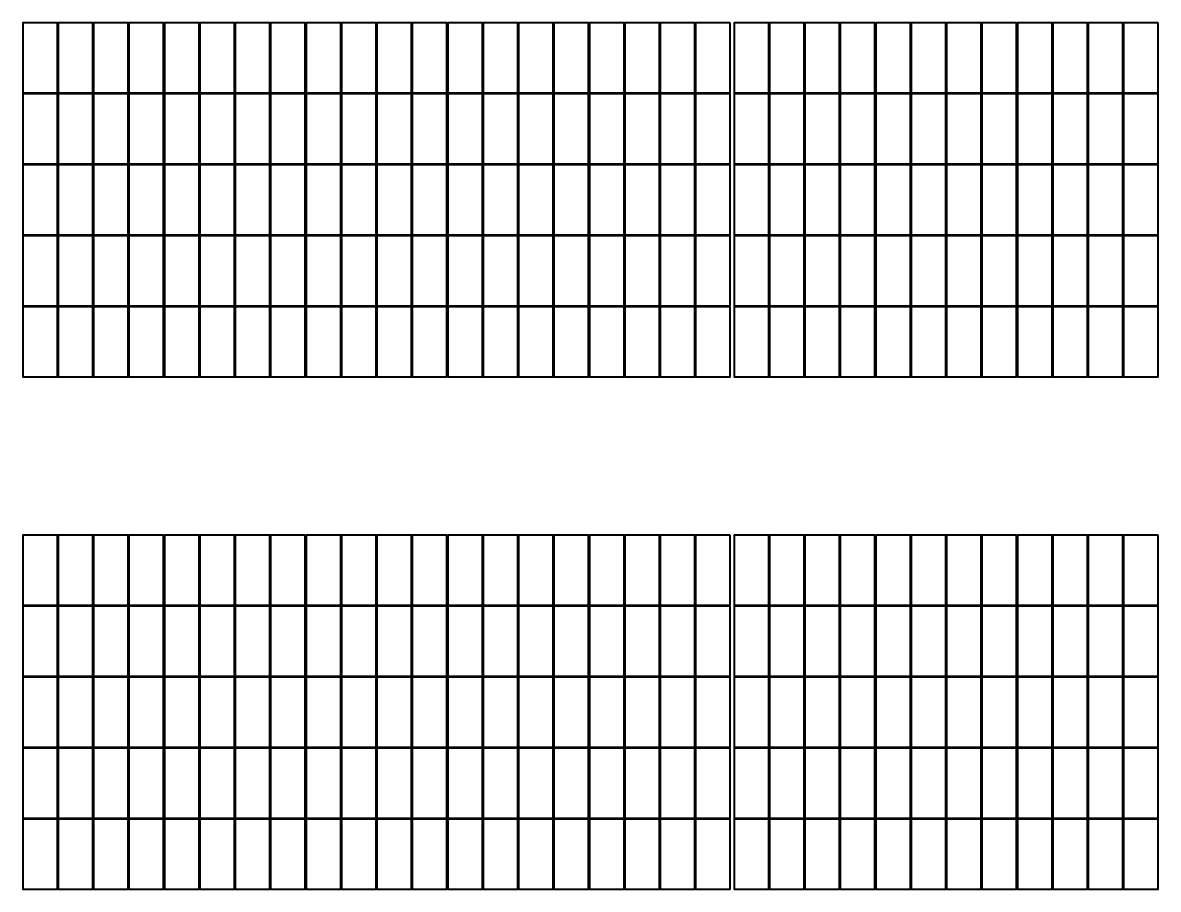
# Model space of a CAD drawing. Header units: millimetres. Extents: x -735047 to 1918431, y -1621985 to 747622.
# Drawn here: x -735047 to -697884, y -497298 to -468951 of the extents above; entities that cross this region are included whole.
import ezdxf

# ---------------------------------------------------------------- set-up
doc = ezdxf.new("R2010")
doc.units = ezdxf.units.MM
doc.layers.add('SOL-PV MODULES', color=5, linetype='Continuous', lineweight=40)

msp = doc.modelspace()

# ---------------------------------------------------------------- linework, layer by layer
at = {"layer": 'SOL-PV MODULES'}
for points in [[(-733912.57, -468951.326), (-735046.57, -468951.326), (-735046.57, -471248.883), (-733912.57, -471248.883)], [(-732753.57, -468951.326), (-733887.57, -468951.326), (-733887.57, -471248.883), (-732753.57, -471248.883)], [(-731594.57, -468951.326), (-732728.57, -468951.326), (-732728.57, -471248.883), (-731594.57, -471248.883)], [(-730435.57, -468951.326), (-731569.57, -468951.326), (-731569.57, -471248.883), (-730435.57, -471248.883)], [(-729276.57, -468951.326), (-730410.57, -468951.326), (-730410.57, -471248.883), (-729276.57, -471248.883)], [(-728117.57, -468951.326), (-729251.57, -468951.326), (-729251.57, -471248.883), (-728117.57, -471248.883)], [(-726958.57, -468951.326), (-728092.57, -468951.326), (-728092.57, -471248.883), (-726958.57, -471248.883)], [(-725799.57, -468951.326), (-726933.57, -468951.326), (-726933.57, -471248.883), (-725799.57, -471248.883)], [(-724640.57, -468951.326), (-725774.57, -468951.326), (-725774.57, -471248.883), (-724640.57, -471248.883)], [(-723481.57, -468951.326), (-724615.57, -468951.326), (-724615.57, -471248.883), (-723481.57, -471248.883)], [(-722322.57, -468951.326), (-723456.57, -468951.326), (-723456.57, -471248.883), (-722322.57, -471248.883)], [(-721163.57, -468951.326), (-722297.57, -468951.326), (-722297.57, -471248.883), (-721163.57, -471248.883)], [(-720004.57, -468951.326), (-721138.57, -468951.326), (-721138.57, -471248.883), (-720004.57, -471248.883)], [(-718845.57, -468951.326), (-719979.57, -468951.326), (-719979.57, -471248.883), (-718845.57, -471248.883)], [(-717686.57, -468951.326), (-718820.57, -468951.326), (-718820.57, -471248.883), (-717686.57, -471248.883)], [(-716527.57, -468951.326), (-717661.57, -468951.326), (-717661.57, -471248.883), (-716527.57, -471248.883)], [(-715368.57, -468951.326), (-716502.57, -468951.326), (-716502.57, -471248.883), (-715368.57, -471248.883)], [(-714209.57, -468951.326), (-715343.57, -468951.326), (-715343.57, -471248.883), (-714209.57, -471248.883)], [(-713050.57, -468951.326), (-714184.57, -468951.326), (-714184.57, -471248.883), (-713050.57, -471248.883)], [(-711891.57, -468951.326), (-713025.57, -468951.326), (-713025.57, -471248.883), (-711891.57, -471248.883)], [(-710632.57, -468951.326), (-711766.57, -468951.326), (-711766.57, -471248.883), (-710632.57, -471248.883)], [(-709473.57, -468951.326), (-710607.57, -468951.326), (-710607.57, -471248.883), (-709473.57, -471248.883)], [(-708314.57, -468951.326), (-709448.57, -468951.326), (-709448.57, -471248.883), (-708314.57, -471248.883)], [(-707155.57, -468951.326), (-708289.57, -468951.326), (-708289.57, -471248.883), (-707155.57, -471248.883)], [(-705996.57, -468951.326), (-707130.57, -468951.326), (-707130.57, -471248.883), (-705996.57, -471248.883)], [(-704837.57, -468951.326), (-705971.57, -468951.326), (-705971.57, -471248.883), (-704837.57, -471248.883)], [(-703678.57, -468951.326), (-704812.57, -468951.326), (-704812.57, -471248.883), (-703678.57, -471248.883)], [(-702519.57, -468951.326), (-703653.57, -468951.326), (-703653.57, -471248.883), (-702519.57, -471248.883)], [(-701360.57, -468951.326), (-702494.57, -468951.326), (-702494.57, -471248.883), (-701360.57, -471248.883)], [(-700201.57, -468951.326), (-701335.57, -468951.326), (-701335.57, -471248.883), (-700201.57, -471248.883)], [(-699042.57, -468951.326), (-700176.57, -468951.326), (-700176.57, -471248.883), (-699042.57, -471248.883)], [(-697883.57, -468951.326), (-699017.57, -468951.326), (-699017.57, -471248.883), (-697883.57, -471248.883)], [(-733912.57, -471273.883), (-735046.57, -471273.883), (-735046.57, -473571.439), (-733912.57, -473571.439)], [(-732753.57, -471273.883), (-733887.57, -471273.883), (-733887.57, -473571.439), (-732753.57, -473571.439)], [(-731594.57, -471273.883), (-732728.57, -471273.883), (-732728.57, -473571.439), (-731594.57, -473571.439)], [(-730435.57, -471273.883), (-731569.57, -471273.883), (-731569.57, -473571.439), (-730435.57, -473571.439)], [(-729276.57, -471273.883), (-730410.57, -471273.883), (-730410.57, -473571.439), (-729276.57, -473571.439)], [(-728117.57, -471273.883), (-729251.57, -471273.883), (-729251.57, -473571.439), (-728117.57, -473571.439)], [(-726958.57, -471273.883), (-728092.57, -471273.883), (-728092.57, -473571.439), (-726958.57, -473571.439)], [(-725799.57, -471273.883), (-726933.57, -471273.883), (-726933.57, -473571.439), (-725799.57, -473571.439)], [(-724640.57, -471273.883), (-725774.57, -471273.883), (-725774.57, -473571.439), (-724640.57, -473571.439)], [(-723481.57, -471273.883), (-724615.57, -471273.883), (-724615.57, -473571.439), (-723481.57, -473571.439)], [(-722322.57, -471273.883), (-723456.57, -471273.883), (-723456.57, -473571.439), (-722322.57, -473571.439)], [(-721163.57, -471273.883), (-722297.57, -471273.883), (-722297.57, -473571.439), (-721163.57, -473571.439)], [(-720004.57, -471273.883), (-721138.57, -471273.883), (-721138.57, -473571.439), (-720004.57, -473571.439)], [(-718845.57, -471273.883), (-719979.57, -471273.883), (-719979.57, -473571.439), (-718845.57, -473571.439)], [(-717686.57, -471273.883), (-718820.57, -471273.883), (-718820.57, -473571.439), (-717686.57, -473571.439)], [(-716527.57, -471273.883), (-717661.57, -471273.883), (-717661.57, -473571.439), (-716527.57, -473571.439)], [(-715368.57, -471273.883), (-716502.57, -471273.883), (-716502.57, -473571.439), (-715368.57, -473571.439)], [(-714209.57, -471273.883), (-715343.57, -471273.883), (-715343.57, -473571.439), (-714209.57, -473571.439)], [(-713050.57, -471273.883), (-714184.57, -471273.883), (-714184.57, -473571.439), (-713050.57, -473571.439)], [(-711891.57, -471273.883), (-713025.57, -471273.883), (-713025.57, -473571.439), (-711891.57, -473571.439)], [(-710632.57, -471273.883), (-711766.57, -471273.883), (-711766.57, -473571.439), (-710632.57, -473571.439)], [(-709473.57, -471273.883), (-710607.57, -471273.883), (-710607.57, -473571.439), (-709473.57, -473571.439)], [(-708314.57, -471273.883), (-709448.57, -471273.883), (-709448.57, -473571.439), (-708314.57, -473571.439)], [(-707155.57, -471273.883), (-708289.57, -471273.883), (-708289.57, -473571.439), (-707155.57, -473571.439)], [(-705996.57, -471273.883), (-707130.57, -471273.883), (-707130.57, -473571.439), (-705996.57, -473571.439)], [(-704837.57, -471273.883), (-705971.57, -471273.883), (-705971.57, -473571.439), (-704837.57, -473571.439)], [(-703678.57, -471273.883), (-704812.57, -471273.883), (-704812.57, -473571.439), (-703678.57, -473571.439)], [(-702519.57, -471273.883), (-703653.57, -471273.883), (-703653.57, -473571.439), (-702519.57, -473571.439)], [(-701360.57, -471273.883), (-702494.57, -471273.883), (-702494.57, -473571.439), (-701360.57, -473571.439)], [(-700201.57, -471273.883), (-701335.57, -471273.883), (-701335.57, -473571.439), (-700201.57, -473571.439)], [(-699042.57, -471273.883), (-700176.57, -471273.883), (-700176.57, -473571.439), (-699042.57, -473571.439)], [(-697883.57, -471273.883), (-699017.57, -471273.883), (-699017.57, -473571.439), (-697883.57, -473571.439)], [(-733912.57, -473596.439), (-735046.57, -473596.439), (-735046.57, -475893.996), (-733912.57, -475893.996)], [(-732753.57, -473596.439), (-733887.57, -473596.439), (-733887.57, -475893.996), (-732753.57, -475893.996)], [(-731594.57, -473596.439), (-732728.57, -473596.439), (-732728.57, -475893.996), (-731594.57, -475893.996)], [(-730435.57, -473596.439), (-731569.57, -473596.439), (-731569.57, -475893.996), (-730435.57, -475893.996)], [(-729276.57, -473596.439), (-730410.57, -473596.439), (-730410.57, -475893.996), (-729276.57, -475893.996)], [(-728117.57, -473596.439), (-729251.57, -473596.439), (-729251.57, -475893.996), (-728117.57, -475893.996)], [(-726958.57, -473596.439), (-728092.57, -473596.439), (-728092.57, -475893.996), (-726958.57, -475893.996)], [(-725799.57, -473596.439), (-726933.57, -473596.439), (-726933.57, -475893.996), (-725799.57, -475893.996)], [(-724640.57, -473596.439), (-725774.57, -473596.439), (-725774.57, -475893.996), (-724640.57, -475893.996)], [(-723481.57, -473596.439), (-724615.57, -473596.439), (-724615.57, -475893.996), (-723481.57, -475893.996)], [(-722322.57, -473596.439), (-723456.57, -473596.439), (-723456.57, -475893.996), (-722322.57, -475893.996)], [(-721163.57, -473596.439), (-722297.57, -473596.439), (-722297.57, -475893.996), (-721163.57, -475893.996)], [(-720004.57, -473596.439), (-721138.57, -473596.439), (-721138.57, -475893.996), (-720004.57, -475893.996)], [(-718845.57, -473596.439), (-719979.57, -473596.439), (-719979.57, -475893.996), (-718845.57, -475893.996)], [(-717686.57, -473596.439), (-718820.57, -473596.439), (-718820.57, -475893.996), (-717686.57, -475893.996)], [(-716527.57, -473596.439), (-717661.57, -473596.439), (-717661.57, -475893.996), (-716527.57, -475893.996)], [(-715368.57, -473596.439), (-716502.57, -473596.439), (-716502.57, -475893.996), (-715368.57, -475893.996)], [(-714209.57, -473596.439), (-715343.57, -473596.439), (-715343.57, -475893.996), (-714209.57, -475893.996)], [(-713050.57, -473596.439), (-714184.57, -473596.439), (-714184.57, -475893.996), (-713050.57, -475893.996)], [(-711891.57, -473596.439), (-713025.57, -473596.439), (-713025.57, -475893.996), (-711891.57, -475893.996)], [(-710632.57, -473596.439), (-711766.57, -473596.439), (-711766.57, -475893.996), (-710632.57, -475893.996)], [(-709473.57, -473596.439), (-710607.57, -473596.439), (-710607.57, -475893.996), (-709473.57, -475893.996)], [(-708314.57, -473596.439), (-709448.57, -473596.439), (-709448.57, -475893.996), (-708314.57, -475893.996)], [(-707155.57, -473596.439), (-708289.57, -473596.439), (-708289.57, -475893.996), (-707155.57, -475893.996)], [(-705996.57, -473596.439), (-707130.57, -473596.439), (-707130.57, -475893.996), (-705996.57, -475893.996)], [(-704837.57, -473596.439), (-705971.57, -473596.439), (-705971.57, -475893.996), (-704837.57, -475893.996)], [(-703678.57, -473596.439), (-704812.57, -473596.439), (-704812.57, -475893.996), (-703678.57, -475893.996)], [(-702519.57, -473596.439), (-703653.57, -473596.439), (-703653.57, -475893.996), (-702519.57, -475893.996)], [(-701360.57, -473596.439), (-702494.57, -473596.439), (-702494.57, -475893.996), (-701360.57, -475893.996)], [(-700201.57, -473596.439), (-701335.57, -473596.439), (-701335.57, -475893.996), (-700201.57, -475893.996)], [(-699042.57, -473596.439), (-700176.57, -473596.439), (-700176.57, -475893.996), (-699042.57, -475893.996)], [(-697883.57, -473596.439), (-699017.57, -473596.439), (-699017.57, -475893.996), (-697883.57, -475893.996)], [(-733912.57, -475918.996), (-735046.57, -475918.996), (-735046.57, -478216.552), (-733912.57, -478216.552)], [(-732753.57, -475918.996), (-733887.57, -475918.996), (-733887.57, -478216.552), (-732753.57, -478216.552)], [(-731594.57, -475918.996), (-732728.57, -475918.996), (-732728.57, -478216.552), (-731594.57, -478216.552)], [(-730435.57, -475918.996), (-731569.57, -475918.996), (-731569.57, -478216.552), (-730435.57, -478216.552)], [(-729276.57, -475918.996), (-730410.57, -475918.996), (-730410.57, -478216.552), (-729276.57, -478216.552)], [(-728117.57, -475918.996), (-729251.57, -475918.996), (-729251.57, -478216.552), (-728117.57, -478216.552)], [(-726958.57, -475918.996), (-728092.57, -475918.996), (-728092.57, -478216.552), (-726958.57, -478216.552)], [(-725799.57, -475918.996), (-726933.57, -475918.996), (-726933.57, -478216.552), (-725799.57, -478216.552)], [(-724640.57, -475918.996), (-725774.57, -475918.996), (-725774.57, -478216.552), (-724640.57, -478216.552)], [(-723481.57, -475918.996), (-724615.57, -475918.996), (-724615.57, -478216.552), (-723481.57, -478216.552)], [(-722322.57, -475918.996), (-723456.57, -475918.996), (-723456.57, -478216.552), (-722322.57, -478216.552)], [(-721163.57, -475918.996), (-722297.57, -475918.996), (-722297.57, -478216.552), (-721163.57, -478216.552)], [(-720004.57, -475918.996), (-721138.57, -475918.996), (-721138.57, -478216.552), (-720004.57, -478216.552)], [(-718845.57, -475918.996), (-719979.57, -475918.996), (-719979.57, -478216.552), (-718845.57, -478216.552)], [(-717686.57, -475918.996), (-718820.57, -475918.996), (-718820.57, -478216.552), (-717686.57, -478216.552)], [(-716527.57, -475918.996), (-717661.57, -475918.996), (-717661.57, -478216.552), (-716527.57, -478216.552)], [(-715368.57, -475918.996), (-716502.57, -475918.996), (-716502.57, -478216.552), (-715368.57, -478216.552)], [(-714209.57, -475918.996), (-715343.57, -475918.996), (-715343.57, -478216.552), (-714209.57, -478216.552)], [(-713050.57, -475918.996), (-714184.57, -475918.996), (-714184.57, -478216.552), (-713050.57, -478216.552)], [(-711891.57, -475918.996), (-713025.57, -475918.996), (-713025.57, -478216.552), (-711891.57, -478216.552)], [(-710632.57, -475918.996), (-711766.57, -475918.996), (-711766.57, -478216.552), (-710632.57, -478216.552)], [(-709473.57, -475918.996), (-710607.57, -475918.996), (-710607.57, -478216.552), (-709473.57, -478216.552)], [(-708314.57, -475918.996), (-709448.57, -475918.996), (-709448.57, -478216.552), (-708314.57, -478216.552)], [(-707155.57, -475918.996), (-708289.57, -475918.996), (-708289.57, -478216.552), (-707155.57, -478216.552)], [(-705996.57, -475918.996), (-707130.57, -475918.996), (-707130.57, -478216.552), (-705996.57, -478216.552)], [(-704837.57, -475918.996), (-705971.57, -475918.996), (-705971.57, -478216.552), (-704837.57, -478216.552)], [(-703678.57, -475918.996), (-704812.57, -475918.996), (-704812.57, -478216.552), (-703678.57, -478216.552)], [(-702519.57, -475918.996), (-703653.57, -475918.996), (-703653.57, -478216.552), (-702519.57, -478216.552)], [(-701360.57, -475918.996), (-702494.57, -475918.996), (-702494.57, -478216.552), (-701360.57, -478216.552)], [(-700201.57, -475918.996), (-701335.57, -475918.996), (-701335.57, -478216.552), (-700201.57, -478216.552)], [(-699042.57, -475918.996), (-700176.57, -475918.996), (-700176.57, -478216.552), (-699042.57, -478216.552)], [(-697883.57, -475918.996), (-699017.57, -475918.996), (-699017.57, -478216.552), (-697883.57, -478216.552)], [(-733912.57, -478241.552), (-735046.57, -478241.552), (-735046.57, -480539.109), (-733912.57, -480539.109)], [(-732753.57, -478241.552), (-733887.57, -478241.552), (-733887.57, -480539.109), (-732753.57, -480539.109)], [(-731594.57, -478241.552), (-732728.57, -478241.552), (-732728.57, -480539.109), (-731594.57, -480539.109)], [(-730435.57, -478241.552), (-731569.57, -478241.552), (-731569.57, -480539.109), (-730435.57, -480539.109)], [(-729276.57, -478241.552), (-730410.57, -478241.552), (-730410.57, -480539.109), (-729276.57, -480539.109)], [(-728117.57, -478241.552), (-729251.57, -478241.552), (-729251.57, -480539.109), (-728117.57, -480539.109)], [(-726958.57, -478241.552), (-728092.57, -478241.552), (-728092.57, -480539.109), (-726958.57, -480539.109)], [(-725799.57, -478241.552), (-726933.57, -478241.552), (-726933.57, -480539.109), (-725799.57, -480539.109)], [(-724640.57, -478241.552), (-725774.57, -478241.552), (-725774.57, -480539.109), (-724640.57, -480539.109)], [(-723481.57, -478241.552), (-724615.57, -478241.552), (-724615.57, -480539.109), (-723481.57, -480539.109)], [(-722322.57, -478241.552), (-723456.57, -478241.552), (-723456.57, -480539.109), (-722322.57, -480539.109)], [(-721163.57, -478241.552), (-722297.57, -478241.552), (-722297.57, -480539.109), (-721163.57, -480539.109)], [(-720004.57, -478241.552), (-721138.57, -478241.552), (-721138.57, -480539.109), (-720004.57, -480539.109)], [(-718845.57, -478241.552), (-719979.57, -478241.552), (-719979.57, -480539.109), (-718845.57, -480539.109)], [(-717686.57, -478241.552), (-718820.57, -478241.552), (-718820.57, -480539.109), (-717686.57, -480539.109)], [(-716527.57, -478241.552), (-717661.57, -478241.552), (-717661.57, -480539.109), (-716527.57, -480539.109)], [(-715368.57, -478241.552), (-716502.57, -478241.552), (-716502.57, -480539.109), (-715368.57, -480539.109)], [(-714209.57, -478241.552), (-715343.57, -478241.552), (-715343.57, -480539.109), (-714209.57, -480539.109)], [(-713050.57, -478241.552), (-714184.57, -478241.552), (-714184.57, -480539.109), (-713050.57, -480539.109)], [(-711891.57, -478241.552), (-713025.57, -478241.552), (-713025.57, -480539.109), (-711891.57, -480539.109)], [(-710632.57, -478241.552), (-711766.57, -478241.552), (-711766.57, -480539.109), (-710632.57, -480539.109)], [(-709473.57, -478241.552), (-710607.57, -478241.552), (-710607.57, -480539.109), (-709473.57, -480539.109)], [(-708314.57, -478241.552), (-709448.57, -478241.552), (-709448.57, -480539.109), (-708314.57, -480539.109)], [(-707155.57, -478241.552), (-708289.57, -478241.552), (-708289.57, -480539.109), (-707155.57, -480539.109)], [(-705996.57, -478241.552), (-707130.57, -478241.552), (-707130.57, -480539.109), (-705996.57, -480539.109)], [(-704837.57, -478241.552), (-705971.57, -478241.552), (-705971.57, -480539.109), (-704837.57, -480539.109)], [(-703678.57, -478241.552), (-704812.57, -478241.552), (-704812.57, -480539.109), (-703678.57, -480539.109)], [(-702519.57, -478241.552), (-703653.57, -478241.552), (-703653.57, -480539.109), (-702519.57, -480539.109)], [(-701360.57, -478241.552), (-702494.57, -478241.552), (-702494.57, -480539.109), (-701360.57, -480539.109)], [(-700201.57, -478241.552), (-701335.57, -478241.552), (-701335.57, -480539.109), (-700201.57, -480539.109)], [(-699042.57, -478241.552), (-700176.57, -478241.552), (-700176.57, -480539.109), (-699042.57, -480539.109)], [(-697883.57, -478241.552), (-699017.57, -478241.552), (-699017.57, -480539.109), (-697883.57, -480539.109)], [(-733912.57, -485710.011), (-735046.57, -485710.011), (-735046.57, -488007.568), (-733912.57, -488007.568)], [(-732753.57, -485710.011), (-733887.57, -485710.011), (-733887.57, -488007.568), (-732753.57, -488007.568)], [(-731594.57, -485710.011), (-732728.57, -485710.011), (-732728.57, -488007.568), (-731594.57, -488007.568)], [(-730435.57, -485710.011), (-731569.57, -485710.011), (-731569.57, -488007.568), (-730435.57, -488007.568)], [(-729276.57, -485710.011), (-730410.57, -485710.011), (-730410.57, -488007.568), (-729276.57, -488007.568)], [(-728117.57, -485710.011), (-729251.57, -485710.011), (-729251.57, -488007.568), (-728117.57, -488007.568)], [(-726958.57, -485710.011), (-728092.57, -485710.011), (-728092.57, -488007.568), (-726958.57, -488007.568)], [(-725799.57, -485710.011), (-726933.57, -485710.011), (-726933.57, -488007.568), (-725799.57, -488007.568)], [(-724640.57, -485710.011), (-725774.57, -485710.011), (-725774.57, -488007.568), (-724640.57, -488007.568)], [(-723481.57, -485710.011), (-724615.57, -485710.011), (-724615.57, -488007.568), (-723481.57, -488007.568)], [(-722322.57, -485710.011), (-723456.57, -485710.011), (-723456.57, -488007.568), (-722322.57, -488007.568)], [(-721163.57, -485710.011), (-722297.57, -485710.011), (-722297.57, -488007.568), (-721163.57, -488007.568)], [(-720004.57, -485710.011), (-721138.57, -485710.011), (-721138.57, -488007.568), (-720004.57, -488007.568)], [(-718845.57, -485710.011), (-719979.57, -485710.011), (-719979.57, -488007.568), (-718845.57, -488007.568)], [(-717686.57, -485710.011), (-718820.57, -485710.011), (-718820.57, -488007.568), (-717686.57, -488007.568)], [(-716527.57, -485710.011), (-717661.57, -485710.011), (-717661.57, -488007.568), (-716527.57, -488007.568)], [(-715368.57, -485710.011), (-716502.57, -485710.011), (-716502.57, -488007.568), (-715368.57, -488007.568)], [(-714209.57, -485710.011), (-715343.57, -485710.011), (-715343.57, -488007.568), (-714209.57, -488007.568)], [(-713050.57, -485710.011), (-714184.57, -485710.011), (-714184.57, -488007.568), (-713050.57, -488007.568)], [(-711891.57, -485710.011), (-713025.57, -485710.011), (-713025.57, -488007.568), (-711891.57, -488007.568)], [(-710632.57, -485710.011), (-711766.57, -485710.011), (-711766.57, -488007.568), (-710632.57, -488007.568)], [(-709473.57, -485710.011), (-710607.57, -485710.011), (-710607.57, -488007.568), (-709473.57, -488007.568)], [(-708314.57, -485710.011), (-709448.57, -485710.011), (-709448.57, -488007.568), (-708314.57, -488007.568)], [(-707155.57, -485710.011), (-708289.57, -485710.011), (-708289.57, -488007.568), (-707155.57, -488007.568)], [(-705996.57, -485710.011), (-707130.57, -485710.011), (-707130.57, -488007.568), (-705996.57, -488007.568)], [(-704837.57, -485710.011), (-705971.57, -485710.011), (-705971.57, -488007.568), (-704837.57, -488007.568)], [(-703678.57, -485710.011), (-704812.57, -485710.011), (-704812.57, -488007.568), (-703678.57, -488007.568)], [(-702519.57, -485710.011), (-703653.57, -485710.011), (-703653.57, -488007.568), (-702519.57, -488007.568)], [(-701360.57, -485710.011), (-702494.57, -485710.011), (-702494.57, -488007.568), (-701360.57, -488007.568)], [(-700201.57, -485710.011), (-701335.57, -485710.011), (-701335.57, -488007.568), (-700201.57, -488007.568)], [(-699042.57, -485710.011), (-700176.57, -485710.011), (-700176.57, -488007.568), (-699042.57, -488007.568)], [(-697883.57, -485710.011), (-699017.57, -485710.011), (-699017.57, -488007.568), (-697883.57, -488007.568)], [(-733912.57, -488032.568), (-735046.57, -488032.568), (-735046.57, -490330.124), (-733912.57, -490330.124)], [(-732753.57, -488032.568), (-733887.57, -488032.568), (-733887.57, -490330.124), (-732753.57, -490330.124)], [(-731594.57, -488032.568), (-732728.57, -488032.568), (-732728.57, -490330.124), (-731594.57, -490330.124)], [(-730435.57, -488032.568), (-731569.57, -488032.568), (-731569.57, -490330.124), (-730435.57, -490330.124)], [(-729276.57, -488032.568), (-730410.57, -488032.568), (-730410.57, -490330.124), (-729276.57, -490330.124)], [(-728117.57, -488032.568), (-729251.57, -488032.568), (-729251.57, -490330.124), (-728117.57, -490330.124)], [(-726958.57, -488032.568), (-728092.57, -488032.568), (-728092.57, -490330.124), (-726958.57, -490330.124)], [(-725799.57, -488032.568), (-726933.57, -488032.568), (-726933.57, -490330.124), (-725799.57, -490330.124)], [(-724640.57, -488032.568), (-725774.57, -488032.568), (-725774.57, -490330.124), (-724640.57, -490330.124)], [(-723481.57, -488032.568), (-724615.57, -488032.568), (-724615.57, -490330.124), (-723481.57, -490330.124)], [(-722322.57, -488032.568), (-723456.57, -488032.568), (-723456.57, -490330.124), (-722322.57, -490330.124)], [(-721163.57, -488032.568), (-722297.57, -488032.568), (-722297.57, -490330.124), (-721163.57, -490330.124)], [(-720004.57, -488032.568), (-721138.57, -488032.568), (-721138.57, -490330.124), (-720004.57, -490330.124)], [(-718845.57, -488032.568), (-719979.57, -488032.568), (-719979.57, -490330.124), (-718845.57, -490330.124)], [(-717686.57, -488032.568), (-718820.57, -488032.568), (-718820.57, -490330.124), (-717686.57, -490330.124)], [(-716527.57, -488032.568), (-717661.57, -488032.568), (-717661.57, -490330.124), (-716527.57, -490330.124)], [(-715368.57, -488032.568), (-716502.57, -488032.568), (-716502.57, -490330.124), (-715368.57, -490330.124)], [(-714209.57, -488032.568), (-715343.57, -488032.568), (-715343.57, -490330.124), (-714209.57, -490330.124)], [(-713050.57, -488032.568), (-714184.57, -488032.568), (-714184.57, -490330.124), (-713050.57, -490330.124)], [(-711891.57, -488032.568), (-713025.57, -488032.568), (-713025.57, -490330.124), (-711891.57, -490330.124)], [(-710632.57, -488032.568), (-711766.57, -488032.568), (-711766.57, -490330.124), (-710632.57, -490330.124)], [(-709473.57, -488032.568), (-710607.57, -488032.568), (-710607.57, -490330.124), (-709473.57, -490330.124)], [(-708314.57, -488032.568), (-709448.57, -488032.568), (-709448.57, -490330.124), (-708314.57, -490330.124)], [(-707155.57, -488032.568), (-708289.57, -488032.568), (-708289.57, -490330.124), (-707155.57, -490330.124)], [(-705996.57, -488032.568), (-707130.57, -488032.568), (-707130.57, -490330.124), (-705996.57, -490330.124)], [(-704837.57, -488032.568), (-705971.57, -488032.568), (-705971.57, -490330.124), (-704837.57, -490330.124)], [(-703678.57, -488032.568), (-704812.57, -488032.568), (-704812.57, -490330.124), (-703678.57, -490330.124)], [(-702519.57, -488032.568), (-703653.57, -488032.568), (-703653.57, -490330.124), (-702519.57, -490330.124)], [(-701360.57, -488032.568), (-702494.57, -488032.568), (-702494.57, -490330.124), (-701360.57, -490330.124)], [(-700201.57, -488032.568), (-701335.57, -488032.568), (-701335.57, -490330.124), (-700201.57, -490330.124)], [(-699042.57, -488032.568), (-700176.57, -488032.568), (-700176.57, -490330.124), (-699042.57, -490330.124)], [(-697883.57, -488032.568), (-699017.57, -488032.568), (-699017.57, -490330.124), (-697883.57, -490330.124)], [(-733912.57, -490355.124), (-735046.57, -490355.124), (-735046.57, -492652.681), (-733912.57, -492652.681)], [(-732753.57, -490355.124), (-733887.57, -490355.124), (-733887.57, -492652.681), (-732753.57, -492652.681)], [(-731594.57, -490355.124), (-732728.57, -490355.124), (-732728.57, -492652.681), (-731594.57, -492652.681)], [(-730435.57, -490355.124), (-731569.57, -490355.124), (-731569.57, -492652.681), (-730435.57, -492652.681)], [(-729276.57, -490355.124), (-730410.57, -490355.124), (-730410.57, -492652.681), (-729276.57, -492652.681)], [(-728117.57, -490355.124), (-729251.57, -490355.124), (-729251.57, -492652.681), (-728117.57, -492652.681)], [(-726958.57, -490355.124), (-728092.57, -490355.124), (-728092.57, -492652.681), (-726958.57, -492652.681)], [(-725799.57, -490355.124), (-726933.57, -490355.124), (-726933.57, -492652.681), (-725799.57, -492652.681)], [(-724640.57, -490355.124), (-725774.57, -490355.124), (-725774.57, -492652.681), (-724640.57, -492652.681)], [(-723481.57, -490355.124), (-724615.57, -490355.124), (-724615.57, -492652.681), (-723481.57, -492652.681)], [(-722322.57, -490355.124), (-723456.57, -490355.124), (-723456.57, -492652.681), (-722322.57, -492652.681)], [(-721163.57, -490355.124), (-722297.57, -490355.124), (-722297.57, -492652.681), (-721163.57, -492652.681)], [(-720004.57, -490355.124), (-721138.57, -490355.124), (-721138.57, -492652.681), (-720004.57, -492652.681)], [(-718845.57, -490355.124), (-719979.57, -490355.124), (-719979.57, -492652.681), (-718845.57, -492652.681)], [(-717686.57, -490355.124), (-718820.57, -490355.124), (-718820.57, -492652.681), (-717686.57, -492652.681)], [(-716527.57, -490355.124), (-717661.57, -490355.124), (-717661.57, -492652.681), (-716527.57, -492652.681)], [(-715368.57, -490355.124), (-716502.57, -490355.124), (-716502.57, -492652.681), (-715368.57, -492652.681)], [(-714209.57, -490355.124), (-715343.57, -490355.124), (-715343.57, -492652.681), (-714209.57, -492652.681)], [(-713050.57, -490355.124), (-714184.57, -490355.124), (-714184.57, -492652.681), (-713050.57, -492652.681)], [(-711891.57, -490355.124), (-713025.57, -490355.124), (-713025.57, -492652.681), (-711891.57, -492652.681)], [(-710632.57, -490355.124), (-711766.57, -490355.124), (-711766.57, -492652.681), (-710632.57, -492652.681)], [(-709473.57, -490355.124), (-710607.57, -490355.124), (-710607.57, -492652.681), (-709473.57, -492652.681)], [(-708314.57, -490355.124), (-709448.57, -490355.124), (-709448.57, -492652.681), (-708314.57, -492652.681)], [(-707155.57, -490355.124), (-708289.57, -490355.124), (-708289.57, -492652.681), (-707155.57, -492652.681)], [(-705996.57, -490355.124), (-707130.57, -490355.124), (-707130.57, -492652.681), (-705996.57, -492652.681)], [(-704837.57, -490355.124), (-705971.57, -490355.124), (-705971.57, -492652.681), (-704837.57, -492652.681)], [(-703678.57, -490355.124), (-704812.57, -490355.124), (-704812.57, -492652.681), (-703678.57, -492652.681)], [(-702519.57, -490355.124), (-703653.57, -490355.124), (-703653.57, -492652.681), (-702519.57, -492652.681)], [(-701360.57, -490355.124), (-702494.57, -490355.124), (-702494.57, -492652.681), (-701360.57, -492652.681)], [(-700201.57, -490355.124), (-701335.57, -490355.124), (-701335.57, -492652.681), (-700201.57, -492652.681)], [(-699042.57, -490355.124), (-700176.57, -490355.124), (-700176.57, -492652.681), (-699042.57, -492652.681)], [(-697883.57, -490355.124), (-699017.57, -490355.124), (-699017.57, -492652.681), (-697883.57, -492652.681)], [(-733912.57, -492677.681), (-735046.57, -492677.681), (-735046.57, -494975.237), (-733912.57, -494975.237)], [(-732753.57, -492677.681), (-733887.57, -492677.681), (-733887.57, -494975.237), (-732753.57, -494975.237)], [(-731594.57, -492677.681), (-732728.57, -492677.681), (-732728.57, -494975.237), (-731594.57, -494975.237)], [(-730435.57, -492677.681), (-731569.57, -492677.681), (-731569.57, -494975.237), (-730435.57, -494975.237)], [(-729276.57, -492677.681), (-730410.57, -492677.681), (-730410.57, -494975.237), (-729276.57, -494975.237)], [(-728117.57, -492677.681), (-729251.57, -492677.681), (-729251.57, -494975.237), (-728117.57, -494975.237)], [(-726958.57, -492677.681), (-728092.57, -492677.681), (-728092.57, -494975.237), (-726958.57, -494975.237)], [(-725799.57, -492677.681), (-726933.57, -492677.681), (-726933.57, -494975.237), (-725799.57, -494975.237)], [(-724640.57, -492677.681), (-725774.57, -492677.681), (-725774.57, -494975.237), (-724640.57, -494975.237)], [(-723481.57, -492677.681), (-724615.57, -492677.681), (-724615.57, -494975.237), (-723481.57, -494975.237)], [(-722322.57, -492677.681), (-723456.57, -492677.681), (-723456.57, -494975.237), (-722322.57, -494975.237)], [(-721163.57, -492677.681), (-722297.57, -492677.681), (-722297.57, -494975.237), (-721163.57, -494975.237)], [(-720004.57, -492677.681), (-721138.57, -492677.681), (-721138.57, -494975.237), (-720004.57, -494975.237)], [(-718845.57, -492677.681), (-719979.57, -492677.681), (-719979.57, -494975.237), (-718845.57, -494975.237)], [(-717686.57, -492677.681), (-718820.57, -492677.681), (-718820.57, -494975.237), (-717686.57, -494975.237)], [(-716527.57, -492677.681), (-717661.57, -492677.681), (-717661.57, -494975.237), (-716527.57, -494975.237)], [(-715368.57, -492677.681), (-716502.57, -492677.681), (-716502.57, -494975.237), (-715368.57, -494975.237)], [(-714209.57, -492677.681), (-715343.57, -492677.681), (-715343.57, -494975.237), (-714209.57, -494975.237)], [(-713050.57, -492677.681), (-714184.57, -492677.681), (-714184.57, -494975.237), (-713050.57, -494975.237)], [(-711891.57, -492677.681), (-713025.57, -492677.681), (-713025.57, -494975.237), (-711891.57, -494975.237)], [(-710632.57, -492677.681), (-711766.57, -492677.681), (-711766.57, -494975.237), (-710632.57, -494975.237)], [(-709473.57, -492677.681), (-710607.57, -492677.681), (-710607.57, -494975.237), (-709473.57, -494975.237)], [(-708314.57, -492677.681), (-709448.57, -492677.681), (-709448.57, -494975.237), (-708314.57, -494975.237)], [(-707155.57, -492677.681), (-708289.57, -492677.681), (-708289.57, -494975.237), (-707155.57, -494975.237)], [(-705996.57, -492677.681), (-707130.57, -492677.681), (-707130.57, -494975.237), (-705996.57, -494975.237)], [(-704837.57, -492677.681), (-705971.57, -492677.681), (-705971.57, -494975.237), (-704837.57, -494975.237)], [(-703678.57, -492677.681), (-704812.57, -492677.681), (-704812.57, -494975.237), (-703678.57, -494975.237)], [(-702519.57, -492677.681), (-703653.57, -492677.681), (-703653.57, -494975.237), (-702519.57, -494975.237)], [(-701360.57, -492677.681), (-702494.57, -492677.681), (-702494.57, -494975.237), (-701360.57, -494975.237)], [(-700201.57, -492677.681), (-701335.57, -492677.681), (-701335.57, -494975.237), (-700201.57, -494975.237)], [(-699042.57, -492677.681), (-700176.57, -492677.681), (-700176.57, -494975.237), (-699042.57, -494975.237)], [(-697883.57, -492677.681), (-699017.57, -492677.681), (-699017.57, -494975.237), (-697883.57, -494975.237)], [(-733912.57, -495000.237), (-735046.57, -495000.237), (-735046.57, -497297.794), (-733912.57, -497297.794)], [(-732753.57, -495000.237), (-733887.57, -495000.237), (-733887.57, -497297.794), (-732753.57, -497297.794)], [(-731594.57, -495000.237), (-732728.57, -495000.237), (-732728.57, -497297.794), (-731594.57, -497297.794)], [(-730435.57, -495000.237), (-731569.57, -495000.237), (-731569.57, -497297.794), (-730435.57, -497297.794)], [(-729276.57, -495000.237), (-730410.57, -495000.237), (-730410.57, -497297.794), (-729276.57, -497297.794)], [(-728117.57, -495000.237), (-729251.57, -495000.237), (-729251.57, -497297.794), (-728117.57, -497297.794)], [(-726958.57, -495000.237), (-728092.57, -495000.237), (-728092.57, -497297.794), (-726958.57, -497297.794)], [(-725799.57, -495000.237), (-726933.57, -495000.237), (-726933.57, -497297.794), (-725799.57, -497297.794)], [(-724640.57, -495000.237), (-725774.57, -495000.237), (-725774.57, -497297.794), (-724640.57, -497297.794)], [(-723481.57, -495000.237), (-724615.57, -495000.237), (-724615.57, -497297.794), (-723481.57, -497297.794)], [(-722322.57, -495000.237), (-723456.57, -495000.237), (-723456.57, -497297.794), (-722322.57, -497297.794)], [(-721163.57, -495000.237), (-722297.57, -495000.237), (-722297.57, -497297.794), (-721163.57, -497297.794)], [(-720004.57, -495000.237), (-721138.57, -495000.237), (-721138.57, -497297.794), (-720004.57, -497297.794)], [(-718845.57, -495000.237), (-719979.57, -495000.237), (-719979.57, -497297.794), (-718845.57, -497297.794)], [(-717686.57, -495000.237), (-718820.57, -495000.237), (-718820.57, -497297.794), (-717686.57, -497297.794)], [(-716527.57, -495000.237), (-717661.57, -495000.237), (-717661.57, -497297.794), (-716527.57, -497297.794)], [(-715368.57, -495000.237), (-716502.57, -495000.237), (-716502.57, -497297.794), (-715368.57, -497297.794)], [(-714209.57, -495000.237), (-715343.57, -495000.237), (-715343.57, -497297.794), (-714209.57, -497297.794)], [(-713050.57, -495000.237), (-714184.57, -495000.237), (-714184.57, -497297.794), (-713050.57, -497297.794)], [(-711891.57, -495000.237), (-713025.57, -495000.237), (-713025.57, -497297.794), (-711891.57, -497297.794)], [(-710632.57, -495000.237), (-711766.57, -495000.237), (-711766.57, -497297.794), (-710632.57, -497297.794)], [(-709473.57, -495000.237), (-710607.57, -495000.237), (-710607.57, -497297.794), (-709473.57, -497297.794)], [(-708314.57, -495000.237), (-709448.57, -495000.237), (-709448.57, -497297.794), (-708314.57, -497297.794)], [(-707155.57, -495000.237), (-708289.57, -495000.237), (-708289.57, -497297.794), (-707155.57, -497297.794)], [(-705996.57, -495000.237), (-707130.57, -495000.237), (-707130.57, -497297.794), (-705996.57, -497297.794)], [(-704837.57, -495000.237), (-705971.57, -495000.237), (-705971.57, -497297.794), (-704837.57, -497297.794)], [(-703678.57, -495000.237), (-704812.57, -495000.237), (-704812.57, -497297.794), (-703678.57, -497297.794)], [(-702519.57, -495000.237), (-703653.57, -495000.237), (-703653.57, -497297.794), (-702519.57, -497297.794)], [(-701360.57, -495000.237), (-702494.57, -495000.237), (-702494.57, -497297.794), (-701360.57, -497297.794)], [(-700201.57, -495000.237), (-701335.57, -495000.237), (-701335.57, -497297.794), (-700201.57, -497297.794)], [(-699042.57, -495000.237), (-700176.57, -495000.237), (-700176.57, -497297.794), (-699042.57, -497297.794)], [(-697883.57, -495000.237), (-699017.57, -495000.237), (-699017.57, -497297.794), (-697883.57, -497297.794)]]:
    msp.add_lwpolyline(points, close=True, dxfattribs=at)

doc.saveas('drawing.dxf')
